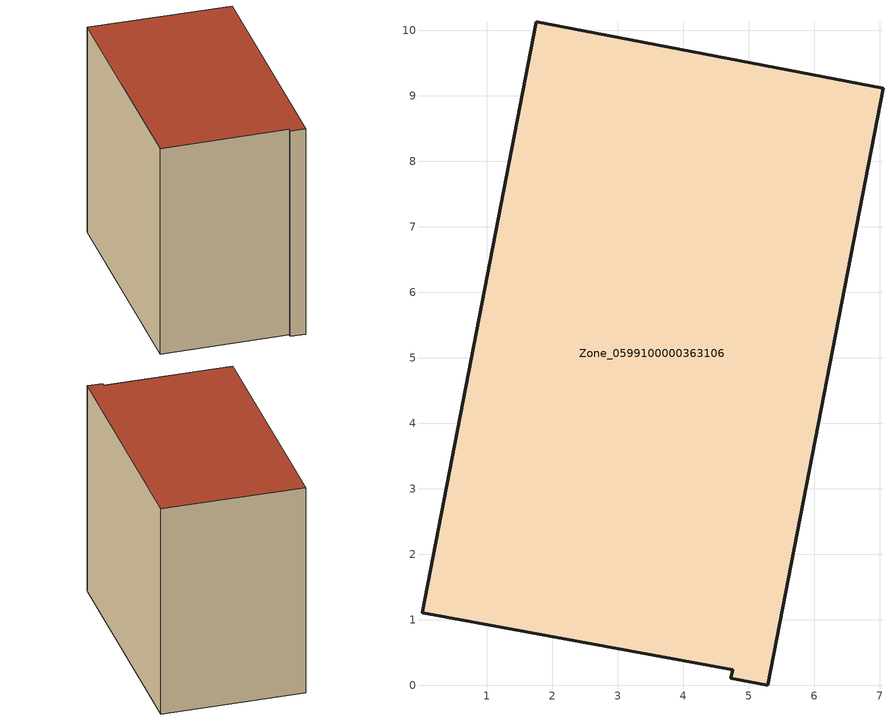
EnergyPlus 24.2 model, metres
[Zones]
Zone_0599100000363106
 floor ground (C_G): 5.29,0 4.73,0.11 4.75,0.24 0.02,1.11 1.76,10.13 7.05,9.11 z0
 wall outside (C_F): 5.29,0 7.05,9.11 1.76,10.13 0.02,1.11 4.75,0.24 4.73,0.11 5.29,0 z0:8.42
 roof outside (C_R): 4.73,0.11 5.29,0 7.05,9.11 1.76,10.13 0.02,1.11 4.75,0.24 z8.42
[BUILDING]
Pand.0599100000363106: North Axis=0; Terrain=City; Loads Convergence Tolerance Value=0.04; Temperature Convergence Tolerance Value=0.4; Solar Distribution=FullExterior; Maximum Number of Warmup Days=25; Minimum Number of Warmup Days=1
[Site:Location]
Rotterdam.The.Hague.AP_ZH_NLD Design_Conditions: Latitude=51.96; Longitude=4.45; Time Zone=1; Elevation=-4.5
[SITE:GROUNDTEMPERATURE:BUILDINGSURFACE]
18, 18, 18, 18, 18, 18, 18, 18, 18, 18, 18, 18
[MATERIAL] Thermal Absorptance=0.9; Solar Absorptance=0.7; Visible Absorptance=0.7
Name | Roughness | Thickness | Conductivity | Density | Specific Heat
G.TI.1992-2005 | MediumSmooth | 0.15 | 0.06 | 540 | 1210
F.TI.1992-2005 | Rough | 0.3 | 0.12 | 1920 | 840
R.TI.1992-2005 | MediumRough | 0.2 | 0.08 | 1500 | 1000
[CONSTRUCTION]
C_G: G.TI.1992-2005
C_F: F.TI.1992-2005
C_R: R.TI.1992-2005
[ZONE]
Zone_0599100000363106: Type=1; Multiplier=1; Ceiling Height=Autocalculate; Volume=Autocalculate; Floor Area=autocalculate; Part of Total Floor Area=Yes
[ZONEINFILTRATION:DESIGNFLOWRATE]
Infil_Zone_0599100000363106: Zone or ZoneList or Space or SpaceList=Zone_0599100000363106; Schedule=AlwaysOn; Design Flow Rate Calculation Method=Flow/Area; Flow Rate per Floor Area=0.0015; Constant Term Coefficient=1; Temperature Term Coefficient=0; Velocity Term Coefficient=0; Velocity Squared Term Coefficient=0
[HVACTEMPLATE:ZONE:IDEALLOADSAIRSYSTEM]
Zone_0599100000363106: Maximum Heating Supply Air Temperature=50; Minimum Cooling Supply Air Temperature=13; Maximum Heating Supply Air Humidity Ratio=0.0156; Minimum Cooling Supply Air Humidity Ratio=0.0077; Heating Limit=NoLimit; Cooling Limit=NoLimit; Dehumidification Control Type=ConstantSensibleHeatRatio; Cooling Sensible Heat Ratio=0.7; Dehumidification Setpoint=60; Humidification Control Type=None; Humidification Setpoint=30; Outdoor Air Method=None; Outdoor Air Flow Rate per Person=0.00944; Outdoor Air Flow Rate per Zone Floor Area=0; Outdoor Air Flow Rate per Zone=0; Demand Controlled Ventilation Type=None; Outdoor Air Economizer Type=NoEconomizer; Heat Recovery Type=None; Sensible Heat Recovery Effectiveness=0.7; Latent Heat Recovery Effectiveness=0.65
[ZONECONTROL:THERMOSTAT]
ThermostatControl_Zone_0599100000363106: Zone or ZoneList=Zone_0599100000363106; Control Type Schedule=DualSetpointControlType; Control 1=Thermostat_Zone_0599100000363106; Temperature Difference Between Cutout And Setpoint=0
[THERMOSTATSETPOINT:DUALSETPOINT]
Thermostat_Zone_0599100000363106: Heating Setpoint Temperature Schedule=HeatingSetpoint_Zone_0599100000363106; Cooling Setpoint Temperature Schedule=CoolingSetpoint_Zone_0599100000363106
[SCHEDULE:COMPACT]
HeatingSetpoint_Zone_0599100000363106: Through: 12/31, For: AllDays, Until: 24:00, 21
CoolingSetpoint_Zone_0599100000363106: Through: 12/31, For: AllDays, Until: 24:00, 24
DualSetpointControlType: Through: 12/31, For: AllDays, Until: 24:00, 4
AlwaysOn: Through: 12/31, For: AllDays, Until: 24:00, 1
